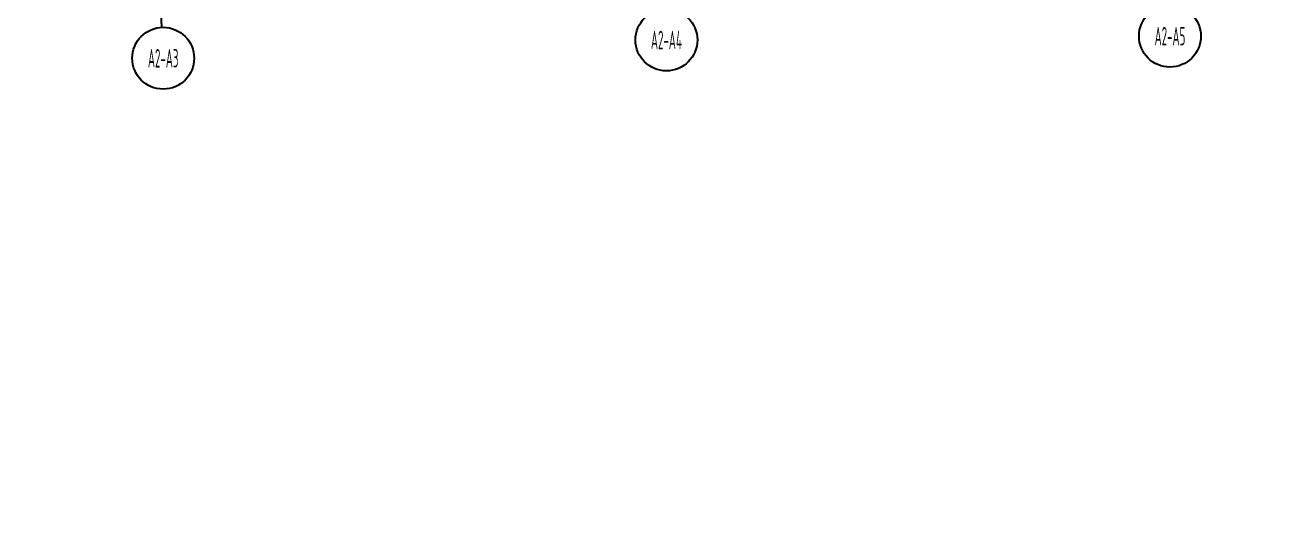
# Model space of a CAD drawing. Header units: millimetres. Extents: x 11515858 to 24947533, y -12784974 to -6116114.
# Drawn here: x 11762143 to 11782555, y -6418313 to -6410509 of the extents above; entities that cross this region are included whole.
import ezdxf
from ezdxf.enums import TextEntityAlignment as Align

# ---------------------------------------------------------------- set-up
doc = ezdxf.new("R2010")
doc.units = ezdxf.units.MM
doc.header["$LTSCALE"] = 10
doc.linetypes.add('A2-RG-AXIS$0$CENTER', pattern=[2, 1.25, -0.25, 0.25, -0.25])
doc.linetypes.add('A2-RG-AXIS$0$DOTE', pattern=[2.42, 2, -0.2, 0.02, -0.2])
for name, color, linetype in [('A2-RG-AXIS$0$A-AXIS', 1, 'Continuous'), ('A2-RG-AXIS$0$A-GRID', 1, 'A2-RG-AXIS$0$CENTER'), ('A2-RG-AXIS$0$A-SYMB', 4, 'Continuous')]:
    doc.layers.add(name, color=color, linetype=linetype)
doc.layers.add('A2-RI-F2$0$A-DETL-LLIN', color=3, linetype='Continuous', lineweight=5)
doc.layers.add('A2-RI-F2$0$A-FLOR-STRS', color=2, linetype='Continuous', lineweight=5)
doc.styles.add('A2-RG-AXIS$0$ECADI', font='hzs.shx', dxfattribs={"width": 0.7, "bigfont": 'hztxt.shx'})

# ---------------------------------------------------------------- blocks, each defined once
blk = doc.blocks.new('A2-RG-AXIS$0$ECADI-TAG-GRID')
at = {"color": 13}
blk.add_circle((0, 0), 5, dxfattribs=at)
at = {"style": 'A2-RG-AXIS$0$ECADI', "width": 0.7}
blk.add_attdef('GRID', text='', height=5, dxfattribs=at).set_placement((0, 0), align=Align.MIDDLE)
blk = doc.blocks.new('A2-RG-AXIS')
at = {"layer": 'A2-RG-AXIS$0$A-AXIS', "ltscale": 3}
blk.add_line((11764241.9, -6408445.8), (11764348.2, -6410543.1), dxfattribs=at)
at = {"layer": 'A2-RG-AXIS$0$A-GRID', "linetype": 'A2-RG-AXIS$0$DOTE'}
blk.add_arc((11778730.7, -6694178.7), 289100, 75.589281, 95.407645, dxfattribs=at)
at = {"layer": 'A2-RG-AXIS$0$A-SYMB'}
ref = blk.add_blockref('A2-RG-AXIS$0$ECADI-TAG-GRID', (11780650.5, -6410685.2), dxfattribs=dict(at, xscale=100, yscale=100, zscale=100))
ref.add_attrib('GRID', 'A2-A5', dxfattribs={"layer": '0', "extrusion": (0, 0, -1), "height": 300, "style": 'A2-RG-AXIS$0$ECADI', "text_generation_flag": 2, "width": 0.5}).set_placement((-11780650.5, -6410685.2), align=Align.MIDDLE)
ref = blk.add_blockref('A2-RG-AXIS$0$ECADI-TAG-GRID', (11772509.4, -6410747), dxfattribs=dict(at, xscale=100, yscale=100, zscale=100))
ref.add_attrib('GRID', 'A2-A4', dxfattribs={"layer": '0', "extrusion": (0, 0, -1), "height": 300, "style": 'A2-RG-AXIS$0$ECADI', "text_generation_flag": 2, "width": 0.5}).set_placement((-11772509.4, -6410747), align=Align.MIDDLE)
ref = blk.add_blockref('A2-RG-AXIS$0$ECADI-TAG-GRID', (11764373.5, -6411042.5), dxfattribs=dict(at, xscale=100, yscale=100, zscale=100))
ref.add_attrib('GRID', 'A2-A3', dxfattribs={"layer": '0', "extrusion": (0, 0, -1), "height": 300, "style": 'A2-RG-AXIS$0$ECADI', "text_generation_flag": 2, "width": 0.5}).set_placement((-11764373.5, -6411042.5), align=Align.MIDDLE)
blk = doc.blocks.new('A2-RI-F2')
at = {"layer": 'A2-RI-F2$0$A-DETL-LLIN'}
blk.add_arc((11778731, -6694179), 286100, 74.62894, 96.36799, dxfattribs=at)
at = {"layer": 'A2-RI-F2$0$A-FLOR-STRS'}
blk.add_blockref('A2-RG-AXIS', (0, 0), dxfattribs=at)

msp = doc.modelspace()

# ---------------------------------------------------------------- block references
for name in ['A2-RI-F2', 'A2-RG-AXIS']:
    msp.add_blockref(name, (0, 0))

doc.saveas('drawing.dxf')
